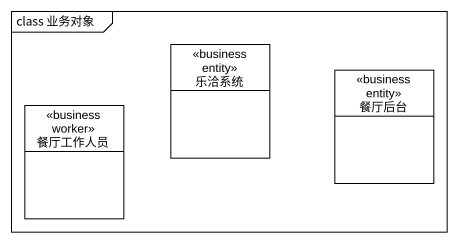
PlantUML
@startuml
mainframe class 业务对象
hide circle
hide empty members
class 乐洽系统 <<business entity>>
class 餐厅后台 <<business entity>>
class 餐厅工作人员 <<business worker>>
@enduml
